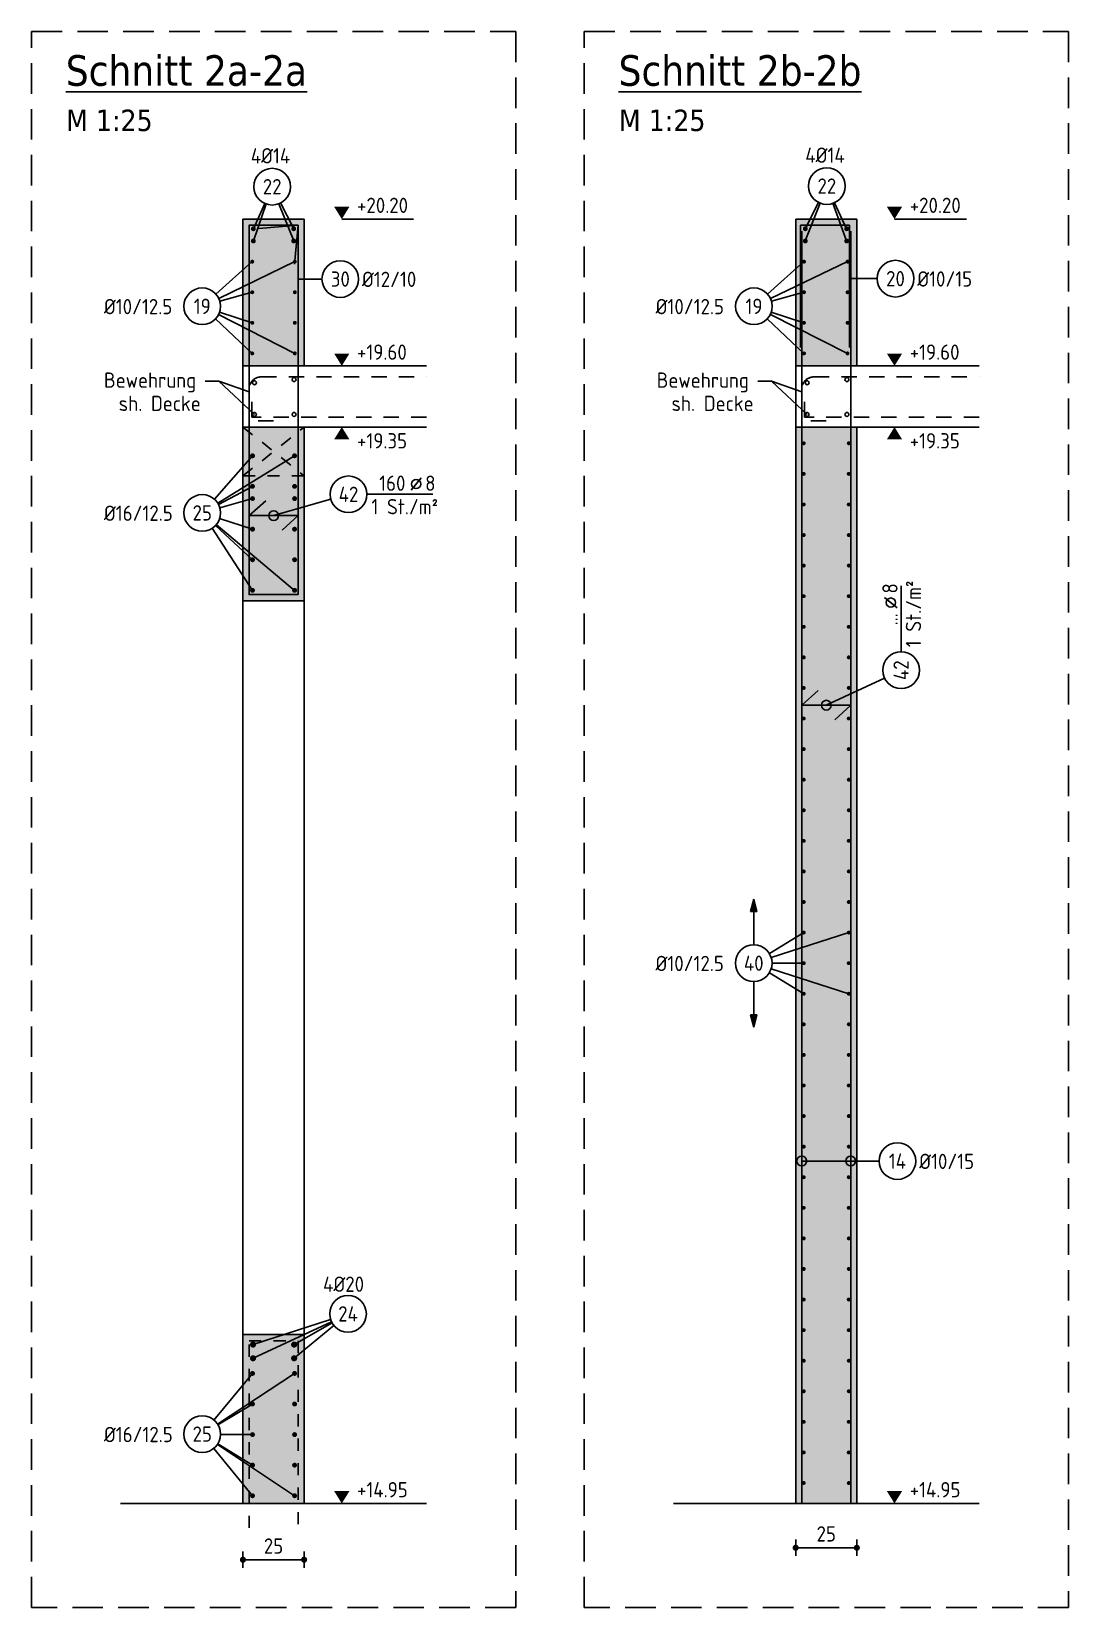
# Model space of a CAD drawing. Extents: x -10 to 76.6, y -8.8 to 49.1.
# Drawn here: x 40.35 to 48.83, y 12.23 to 25.11 of the extents above; entities that cross this region are included whole.
import ezdxf
from ezdxf.enums import TextEntityAlignment as Align

# ---------------------------------------------------------------- set-up
doc = ezdxf.new("R2010")
doc.units = 0
doc.header["$LTSCALE"] = 0.5
for name, pattern in [('AUSGEZOGEN', [1000.01, 1000, 0.01]), ('DOT', [0.175, 0.05, -0.125]), ('HIDDEN', [0.375, 0.25, -0.125]), ('HIDDEN2', [0.187, 0.125, -0.062]), ('STRICHLINIE', [0.75, 0.5, -0.25])]:
    doc.linetypes.add(name, pattern=pattern)
for name, color, linetype in [('AFU', 7, 'Continuous'), ('BETON', 7, 'Continuous'), ('DETAIL', 7, 'Continuous'), ('DRUEBER', 7, 'Continuous'), ('grau_mittel', 7, 'Continuous'), ('HILFE', 7, 'Continuous'), ('koten', 7, 'Continuous'), ('MASSE', 7, 'Continuous'), ('OBJEKT', 7, 'Continuous'), ('RND', 7, 'Continuous'), ('TEXT', 7, 'Continuous')]:
    doc.layers.add(name, color=color, linetype=linetype)
doc.styles.add('helv', font='tahoma.ttf')
doc.styles.add('txt', font='isocp.shx')
doc.linetypes.add('AFU_50K', pattern='A,0.15,["/",Standard,S=0.2,R=0,X=-0.01,Y=-0.1],0.07,["/",Standard,S=0.2,R=0,X=-0.01,Y=-0.1],0.15', length=0.37)
doc.dimstyles.new('DOT_I', dxfattribs={"dimscale": 0.5, "dimtxt": 0.25, "dimasz": 0.25, "dimexe": 0.1, "dimexo": 0.3, "dimgap": 0.1, "dimtad": 1, "dimdec": 3, "dimzin": 3, "dimtxsty": 'txt', "dimblk": 'DOT', "dimblk1": 'DOT', "dimblk2": 'DOT', "dimsah": 1, "dimcen": 0.1, "dimse1": 1, "dimse2": 1, "dimazin": 0, "dimtfac": 1, "dimtdec": 4, "dimtix": 1, "dimtmove": 2, "dimatfit": 3, "dimfxl": 0, "dimtvp": 1, "dimtolj": 1, "dimtzin": 0, "dimarcsym": 0})

# ---------------------------------------------------------------- blocks, each defined once
blk = doc.blocks.new('DOT')
at = {"layer": 'MASSE', "color": 7, "linetype": 'Continuous'}
for p, q in [((0, 0), (-1, 0)), ((0, 0.54), (0, -0.54))]:
    blk.add_line(p, q, dxfattribs=at)
at = {"layer": 'MASSE', "color": 7, "linetype": 'Continuous', "const_width": 0.2}
blk.add_lwpolyline([(-0.1, 0, 1), (0.1, 0, 1)], format="xyb", close=True, dxfattribs=at)
blk = doc.blocks.new('*D45')
at = {"layer": 'Defpoints', "color": 0, "linetype": 'AUSGEZOGEN', "transparency": 16777216}
for p in [(42.081, 12.619), (42.081, 12.619), (42.581, 12.619)]:
    blk.add_point(p, dxfattribs=at)
at = {"layer": 'MASSE', "color": 0, "linetype": 'AUSGEZOGEN', "lineweight": -2, "transparency": 16777216}
blk.add_line((42.456, 12.619), (42.206, 12.619), dxfattribs=at)
at = {"layer": 'MASSE', "color": 0, "linetype": 'AUSGEZOGEN', "lineweight": -2, "transparency": 16777216, "xscale": 0.125, "yscale": 0.125, "zscale": 0.125, "rotation": 180}
blk.add_blockref('DOT', (42.081, 12.619), dxfattribs=at)
at = {"layer": 'MASSE', "color": 0, "linetype": 'AUSGEZOGEN', "lineweight": -2, "transparency": 16777216, "xscale": 0.125, "yscale": 0.125, "zscale": 0.125}
blk.add_blockref('DOT', (42.581, 12.619), dxfattribs=at)
at = {"layer": 'MASSE', "color": 0, "linetype": 'AUSGEZOGEN', "transparency": 16777216, "insert": (42.331, 12.731), "char_height": 0.125, "attachment_point": 5, "style": 'txt'}
blk.add_mtext('\\A1;25', dxfattribs=at)
blk = doc.blocks.new('okrd_o')
at = {"layer": 'koten', "color": 7, "linetype": 'Continuous'}
blk.add_solid([(-0.125, 0.202), (0.125, 0.202), (0, 0)], dxfattribs=at)
at = {"layer": 'koten', "style": 'txt'}
blk.add_attdef('OKRD', (0.25, 0.1), '', height=0.25, dxfattribs=at)
blk = doc.blocks.new('okrd_u')
at = {"layer": 'koten', "color": 7, "linetype": 'Continuous'}
blk.add_solid([(-0.125, -0.202), (0.125, -0.202), (0, 0)], dxfattribs=at)
at = {"layer": 'koten', "style": 'txt'}
blk.add_attdef('OKRD', (0.25, -0.35), '', height=0.25, dxfattribs=at)
blk = doc.blocks.new('RND_HIN')
at = {"layer": 'RND', "color": 7, "linetype": 'Continuous'}
blk.add_circle((0, 0), 0.3, dxfattribs=at)
at = {"layer": 'RND', "color": 7, "linetype": 'Continuous', "style": 'txt'}
blk.add_attdef('POSI', text='', height=0.25, dxfattribs=at).set_placement((0, 0), align=Align.MIDDLE)
blk = doc.blocks.new('*D46')
at = {"layer": 'Defpoints', "color": 0, "linetype": 'AUSGEZOGEN', "transparency": 16777216}
for p in [(46.6, 12.717), (46.6, 12.717), (47.1, 12.717)]:
    blk.add_point(p, dxfattribs=at)
at = {"layer": 'MASSE', "color": 0, "linetype": 'AUSGEZOGEN', "lineweight": -2, "transparency": 16777216}
blk.add_line((46.975, 12.717), (46.725, 12.717), dxfattribs=at)
at = {"layer": 'MASSE', "color": 0, "linetype": 'AUSGEZOGEN', "lineweight": -2, "transparency": 16777216, "xscale": 0.125, "yscale": 0.125, "zscale": 0.125, "rotation": 180}
blk.add_blockref('DOT', (46.6, 12.717), dxfattribs=at)
at = {"layer": 'MASSE', "color": 0, "linetype": 'AUSGEZOGEN', "lineweight": -2, "transparency": 16777216, "xscale": 0.125, "yscale": 0.125, "zscale": 0.125}
blk.add_blockref('DOT', (47.1, 12.717), dxfattribs=at)
at = {"layer": 'MASSE', "color": 0, "linetype": 'AUSGEZOGEN', "transparency": 16777216, "insert": (46.85, 12.83), "char_height": 0.125, "attachment_point": 5, "style": 'txt'}
blk.add_mtext('\\A1;25', dxfattribs=at)
blk = doc.blocks.new('Pfeillinie')
at = {"layer": 'TEXT', "linetype": 'Continuous'}
blk.add_hatch(color=7, dxfattribs=at).paths.add_polyline_path([(0, 0), (-0.8, 0.2), (-0.8, 0), (-0.8, -0.2)])
at = {"layer": 'TEXT', "color": 7, "linetype": 'Continuous'}
for p, q in [((-0.8, 0), (-0.8, 0.2)), ((-0.8, 0.2), (0, 0)), ((-0.8, 0), (-0.8, -0.2)), ((-0.8, -0.2), (0, 0))]:
    blk.add_line(p, q, dxfattribs=at)
blk = doc.blocks.new('RND_LEI')
at = {"layer": 'RND', "color": 7, "linetype": 'Continuous'}
blk.add_line((1.022, 0.066), (1.19, 0.27), dxfattribs=at)
for centre, radius in [((0, 0), 0.3), ((1.106, 0.168), 0.075)]:
    blk.add_circle(centre, radius, dxfattribs=at)
at = {"layer": 'RND', "color": 7, "linetype": 'Continuous', "style": 'txt'}
blk.add_attdef('ANZ', text='', height=0.25, dxfattribs=at).set_placement((0.931, 0.057), align=Align.RIGHT)
for tag, p in [('DUM', (1.253, 0.057)), ('ABSTD', (1.674, 0.057)), ('POSTXT', (0.374, -0.327))]:
    blk.add_attdef(tag, p, '', height=0.25, dxfattribs=at)
blk.add_attdef('POSL', text='', height=0.25, dxfattribs=at).set_placement((0, 0), align=Align.MIDDLE)

msp = doc.modelspace()

# ---------------------------------------------------------------- hatches: boundary and pattern name
at = {"layer": 'grau_mittel'}
h = msp.add_hatch(color=61, dxfattribs=at)
h.paths.add_polyline_path([(42.081, 13.079), (42.581, 13.079), (42.581, 14.459), (42.081, 14.459)])
h.paths.add_polyline_path([(42.581, 21.879), (42.081, 21.879), (42.081, 20.459), (42.581, 20.459)])
h.paths.add_polyline_path([(42.581, 23.579), (42.081, 23.579), (42.081, 22.379), (42.581, 22.379)])
h = msp.add_hatch(color=61, dxfattribs=at)
h.paths.add_polyline_path([(46.6, 22.379), (47.1, 22.379), (47.1, 23.579), (46.6, 23.579)])
h.paths.add_polyline_path([(47.1, 21.879), (46.6, 21.879), (46.6, 13.079), (47.1, 13.079)])

# ---------------------------------------------------------------- linework, layer by layer
at = {"layer": 'AFU', "color": 8, "linetype": 'AFU_50K'}
for p, q in [((42.581, 22.379), (42.081, 22.379)), ((47.1, 22.379), (46.6, 22.379)), ((42.581, 21.879), (42.081, 21.879)), ((47.1, 21.879), (46.6, 21.879)), ((42.581, 13.079), (42.081, 13.079)), ((47.1, 13.079), (46.6, 13.079))]:
    msp.add_line(p, q, dxfattribs=at)
at = {"layer": 'BETON', "color": 6, "linetype": 'AUSGEZOGEN'}
for p, q in [((42.081, 23.579), (42.581, 23.579)), ((42.081, 20.459), (42.081, 23.579)), ((42.581, 23.579), (42.581, 22.379)), ((46.6, 23.579), (47.1, 23.579)), ((46.6, 13.079), (46.6, 23.579)), ((47.1, 23.579), (47.1, 22.379)), ((43.581, 22.379), (42.581, 22.379)), ((48.1, 22.379), (47.1, 22.379)), ((42.581, 20.459), (42.581, 21.879)), ((43.581, 21.879), (42.581, 21.879)), ((47.1, 13.079), (47.1, 21.879)), ((48.1, 21.879), (47.1, 21.879)), ((42.081, 20.459), (42.581, 20.459)), ((42.081, 14.459), (42.581, 14.459)), ((42.081, 13.079), (42.081, 14.459)), ((42.581, 13.079), (42.581, 14.459)), ((41.081, 13.079), (42.081, 13.079)), ((43.581, 13.079), (42.581, 13.079)), ((45.6, 13.079), (46.6, 13.079)), ((48.1, 13.079), (47.1, 13.079))]:
    msp.add_line(p, q, dxfattribs=at)
at = {"layer": 'DETAIL', "color": 102, "linetype": 'STRICHLINIE'}
for points in [[(44.311, 25.112), (44.311, 12.229), (40.352, 12.229), (40.352, 25.112)], [(48.831, 25.112), (48.831, 12.229), (44.872, 12.229), (44.872, 25.112)]]:
    msp.add_lwpolyline(points, close=True, dxfattribs=at)
at = {"layer": 'DRUEBER', "color": 7, "linetype": 'DOT'}
for p, q in [((42.581, 21.879), (42.081, 21.879)), ((42.081, 21.479), (42.581, 21.879)), ((42.081, 21.879), (42.581, 21.479)), ((42.581, 21.479), (42.081, 21.479))]:
    msp.add_line(p, q, dxfattribs=at)
at = {"layer": 'HILFE', "color": 102, "linetype": 'AUSGEZOGEN'}
for p, q in [((42.889, 23.579), (43.476, 23.579)), ((47.408, 23.579), (47.996, 23.579)), ((41.773, 22.254), (41.883, 22.254)), ((41.883, 22.254), (42.175, 21.982)), ((41.883, 22.254), (42.131, 22.168)), ((46.292, 22.254), (46.403, 22.254)), ((46.403, 22.254), (46.694, 21.982)), ((46.403, 22.254), (46.65, 22.168))]:
    msp.add_line(p, q, dxfattribs=at)
at = {"layer": 'OBJEKT', "color": 7, "linetype": 'AUSGEZOGEN'}
for p, q in [((42.081, 14.459), (42.081, 20.459)), ((42.581, 20.459), (42.581, 14.459))]:
    msp.add_line(p, q, dxfattribs=at)
at = {"layer": 'RND', "color": 102, "linetype": 'AUSGEZOGEN'}
for p, q in [((42.259, 23.707), (42.166, 23.5)), ((42.388, 23.711), (42.496, 23.5)), ((46.787, 23.715), (46.678, 23.5)), ((46.8, 23.71), (46.678, 23.4)), ((46.905, 23.708), (47.015, 23.4)), ((46.917, 23.713), (47.015, 23.5)), ((42.271, 23.703), (42.166, 23.4)), ((42.375, 23.705), (42.496, 23.4)), ((41.86, 22.966), (42.157, 23.231)), ((41.883, 22.931), (42.505, 23.231)), ((46.371, 22.966), (46.668, 23.231)), ((46.394, 22.931), (47.024, 23.231)), ((42.727, 23.089), (42.531, 23.089)), ((47.266, 23.092), (47.04, 23.092)), ((41.892, 22.907), (42.157, 22.981)), ((46.403, 22.907), (46.668, 22.981)), ((41.89, 22.819), (42.157, 22.731)), ((46.401, 22.819), (46.668, 22.731)), ((41.857, 22.764), (42.157, 22.481)), ((41.881, 22.798), (42.505, 22.481)), ((46.368, 22.764), (46.668, 22.481)), ((46.393, 22.799), (47.024, 22.481)), ((41.847, 21.29), (42.159, 21.644)), ((41.875, 21.256), (42.503, 21.644)), ((41.88, 21.247), (42.159, 21.394)), ((41.892, 21.218), (42.159, 21.294)), ((42.332, 21.155), (42.8, 21.288)), ((41.89, 21.131), (42.159, 21.044)), ((41.829, 21.051), (42.159, 20.544)), ((41.857, 21.075), (42.159, 20.794)), ((41.863, 21.081), (42.503, 20.544)), ((47.327, 19.826), (46.85, 19.605)), ((46.385, 17.574), (46.666, 17.746)), ((46.4, 17.542), (47.034, 17.746)), ((46.385, 17.417), (46.666, 17.246)), ((46.4, 17.45), (47.034, 17.246)), ((46.407, 17.496), (46.666, 17.496)), ((47.282, 15.878), (46.65, 15.878)), ((42.797, 14.583), (42.164, 14.378)), ((42.804, 14.565), (42.164, 14.266)), ((42.809, 14.555), (42.499, 14.378)), ((42.824, 14.534), (42.499, 14.266)), ((41.843, 13.761), (42.159, 14.142)), ((41.873, 13.728), (42.503, 14.142)), ((41.876, 13.723), (42.159, 13.892)), ((41.842, 13.529), (42.159, 13.142)), ((41.872, 13.562), (42.503, 13.142)), ((41.875, 13.567), (42.159, 13.392)), ((41.898, 13.644), (42.159, 13.642))]:
    msp.add_line(p, q, dxfattribs=at)
at = {"layer": 'RND', "color": 7, "linetype": 'AUSGEZOGEN'}
for p, q in [((43.094, 21.329), (43.634, 21.329)), ((47.462, 20.041), (47.462, 20.581))]:
    msp.add_line(p, q, dxfattribs=at)
at = {"layer": 'RND', "color": 1, "linetype": 'AUSGEZOGEN'}
for points in [[(42.212, 23.501), (42.531, 23.529), (42.531, 20.509), (42.131, 20.509), (42.131, 23.529), (42.531, 23.529), (42.503, 23.21)], [(47.04, 22.529), (47.04, 23.529), (46.64, 23.529), (46.64, 22.529)], [(46.65, 13.079), (46.65, 23.479)], [(47.05, 13.079), (47.05, 23.479)], [(42.267, 21.275), (42.132, 21.155), (42.532, 21.155), (42.402, 21.035)], [(46.785, 19.724), (46.65, 19.605), (47.05, 19.605), (46.92, 19.484)]]:
    msp.add_lwpolyline(points, dxfattribs=at)
at = {"layer": 'RND', "color": 7, "linetype": 'AUSGEZOGEN'}
for points, const_width in [([(42.156, 23.5, 1), (42.176, 23.5, 1)], 0.02), ([(42.506, 23.5, -1), (42.486, 23.5, -1)], 0.02), ([(46.669, 23.5, 1), (46.689, 23.5, 1)], 0.02), ([(47.027, 23.5, -1), (47.007, 23.5, -1)], 0.02), ([(42.156, 23.4, 1), (42.176, 23.4, 1)], 0.02), ([(42.506, 23.4, -1), (42.486, 23.4, -1)], 0.02), ([(46.669, 23.4, 1), (46.689, 23.4, 1)], 0.02), ([(47.027, 23.4, -1), (47.007, 23.4, -1)], 0.02), ([(42.165, 23.231, -1), (42.149, 23.231, -1)], 0.016), ([(42.497, 23.231, 1), (42.513, 23.231, 1)], 0.016), ([(46.676, 23.231, -1), (46.66, 23.231, -1)], 0.016), ([(47.016, 23.231, 1), (47.032, 23.231, 1)], 0.016), ([(42.165, 22.981, -1), (42.149, 22.981, -1)], 0.016), ([(42.497, 22.981, 1), (42.513, 22.981, 1)], 0.016), ([(46.676, 22.981, -1), (46.66, 22.981, -1)], 0.016), ([(47.016, 22.981, 1), (47.032, 22.981, 1)], 0.016), ([(42.165, 22.731, -1), (42.149, 22.731, -1)], 0.016), ([(42.497, 22.731, 1), (42.513, 22.731, 1)], 0.016), ([(46.676, 22.731, -1), (46.66, 22.731, -1)], 0.016), ([(47.016, 22.731, 1), (47.032, 22.731, 1)], 0.016), ([(42.165, 22.481, -1), (42.149, 22.481, -1)], 0.016), ([(42.497, 22.481, 1), (42.513, 22.481, 1)], 0.016), ([(46.676, 22.481, -1), (46.66, 22.481, -1)], 0.016), ([(47.016, 22.481, 1), (47.032, 22.481, 1)], 0.016), ([(42.149, 21.644, 1), (42.169, 21.644, 1)], 0.02), ([(42.513, 21.644, -1), (42.493, 21.644, -1)], 0.02), ([(46.658, 21.746, 1), (46.674, 21.746, 1)], 0.016), ([(47.026, 21.746, 1), (47.042, 21.746, 1)], 0.016), ([(42.149, 21.394, 1), (42.169, 21.394, 1)], 0.02), ([(42.513, 21.394, -1), (42.493, 21.394, -1)], 0.02), ([(46.674, 21.496, -1), (46.658, 21.496, -1)], 0.016), ([(47.026, 21.496, 1), (47.042, 21.496, 1)], 0.016), ([(42.149, 21.294, 1), (42.169, 21.294, 1)], 0.02), ([(42.513, 21.294, -1), (42.493, 21.294, -1)], 0.02), ([(46.674, 21.246, -1), (46.658, 21.246, -1)], 0.016), ([(47.026, 21.246, 1), (47.042, 21.246, 1)], 0.016), ([(42.149, 21.044, 1), (42.169, 21.044, 1)], 0.02), ([(42.513, 21.044, -1), (42.493, 21.044, -1)], 0.02), ([(46.674, 20.996, -1), (46.658, 20.996, -1)], 0.016), ([(47.026, 20.996, 1), (47.042, 20.996, 1)], 0.016), ([(42.149, 20.794, 1), (42.169, 20.794, 1)], 0.02), ([(42.513, 20.794, -1), (42.493, 20.794, -1)], 0.02), ([(46.674, 20.746, -1), (46.658, 20.746, -1)], 0.016), ([(47.026, 20.746, 1), (47.042, 20.746, 1)], 0.016), ([(42.149, 20.544, 1), (42.169, 20.544, 1)], 0.02), ([(42.513, 20.544, -1), (42.493, 20.544, -1)], 0.02), ([(46.674, 20.496, -1), (46.658, 20.496, -1)], 0.016), ([(47.026, 20.496, 1), (47.042, 20.496, 1)], 0.016), ([(46.674, 20.246, -1), (46.658, 20.246, -1)], 0.016), ([(47.026, 20.246, 1), (47.042, 20.246, 1)], 0.016), ([(46.674, 19.996, -1), (46.658, 19.996, -1)], 0.016), ([(47.026, 19.996, 1), (47.042, 19.996, 1)], 0.016), ([(46.674, 19.746, -1), (46.658, 19.746, -1)], 0.016), ([(47.026, 19.746, 1), (47.042, 19.746, 1)], 0.016), ([(46.674, 19.496, -1), (46.658, 19.496, -1)], 0.016), ([(47.026, 19.496, 1), (47.042, 19.496, 1)], 0.016), ([(46.674, 19.246, -1), (46.658, 19.246, -1)], 0.016), ([(47.026, 19.246, 1), (47.042, 19.246, 1)], 0.016), ([(46.674, 18.996, -1), (46.658, 18.996, -1)], 0.016), ([(47.026, 18.996, 1), (47.042, 18.996, 1)], 0.016), ([(46.674, 18.746, -1), (46.658, 18.746, -1)], 0.016), ([(47.026, 18.746, 1), (47.042, 18.746, 1)], 0.016), ([(46.674, 18.496, -1), (46.658, 18.496, -1)], 0.016), ([(47.026, 18.496, 1), (47.042, 18.496, 1)], 0.016), ([(46.674, 18.246, -1), (46.658, 18.246, -1)], 0.016), ([(47.026, 18.246, 1), (47.042, 18.246, 1)], 0.016), ([(46.674, 17.996, -1), (46.658, 17.996, -1)], 0.016), ([(47.026, 17.996, 1), (47.042, 17.996, 1)], 0.016), ([(46.674, 17.746, -1), (46.658, 17.746, -1)], 0.016), ([(47.026, 17.746, 1), (47.042, 17.746, 1)], 0.016), ([(46.674, 17.496, -1), (46.658, 17.496, -1)], 0.016), ([(47.026, 17.496, 1), (47.042, 17.496, 1)], 0.016), ([(46.674, 17.246, -1), (46.658, 17.246, -1)], 0.016), ([(47.026, 17.246, 1), (47.042, 17.246, 1)], 0.016), ([(46.674, 16.996, -1), (46.658, 16.996, -1)], 0.016), ([(47.026, 16.996, 1), (47.042, 16.996, 1)], 0.016), ([(46.674, 16.746, -1), (46.658, 16.746, -1)], 0.016), ([(47.026, 16.746, 1), (47.042, 16.746, 1)], 0.016), ([(46.674, 16.496, -1), (46.658, 16.496, -1)], 0.016), ([(47.026, 16.496, 1), (47.042, 16.496, 1)], 0.016), ([(46.674, 16.246, -1), (46.658, 16.246, -1)], 0.016), ([(47.026, 16.246, 1), (47.042, 16.246, 1)], 0.016), ([(46.674, 15.996, -1), (46.658, 15.996, -1)], 0.016), ([(47.026, 15.996, 1), (47.042, 15.996, 1)], 0.016), ([(46.674, 15.746, -1), (46.658, 15.746, -1)], 0.016), ([(47.026, 15.746, 1), (47.042, 15.746, 1)], 0.016), ([(46.674, 15.496, -1), (46.658, 15.496, -1)], 0.016), ([(47.026, 15.496, 1), (47.042, 15.496, 1)], 0.016), ([(46.674, 15.246, -1), (46.658, 15.246, -1)], 0.016), ([(47.026, 15.246, 1), (47.042, 15.246, 1)], 0.016), ([(46.674, 14.996, -1), (46.658, 14.996, -1)], 0.016), ([(47.026, 14.996, 1), (47.042, 14.996, 1)], 0.016), ([(46.674, 14.746, -1), (46.658, 14.746, -1)], 0.016), ([(47.026, 14.746, 1), (47.042, 14.746, 1)], 0.016), ([(46.674, 14.496, -1), (46.658, 14.496, -1)], 0.016), ([(47.026, 14.496, 1), (47.042, 14.496, 1)], 0.016), ([(42.151, 14.378, 1), (42.176, 14.378, 1)], 0.025), ([(42.487, 14.378, 1), (42.512, 14.378, 1)], 0.025), ([(42.151, 14.266, 1), (42.176, 14.266, 1)], 0.025), ([(42.487, 14.266, 1), (42.512, 14.266, 1)], 0.025), ([(46.674, 14.246, -1), (46.658, 14.246, -1)], 0.016), ([(47.026, 14.246, 1), (47.042, 14.246, 1)], 0.016), ([(42.149, 14.142, 1), (42.169, 14.142, 1)], 0.02), ([(42.513, 14.142, -1), (42.493, 14.142, -1)], 0.02), ([(46.674, 13.996, -1), (46.658, 13.996, -1)], 0.016), ([(47.026, 13.996, 1), (47.042, 13.996, 1)], 0.016), ([(42.149, 13.892, 1), (42.169, 13.892, 1)], 0.02), ([(42.513, 13.892, -1), (42.493, 13.892, -1)], 0.02), ([(42.149, 13.642, 1), (42.169, 13.642, 1)], 0.02), ([(42.513, 13.642, -1), (42.493, 13.642, -1)], 0.02), ([(46.674, 13.746, -1), (46.658, 13.746, -1)], 0.016), ([(47.026, 13.746, 1), (47.042, 13.746, 1)], 0.016), ([(42.149, 13.392, 1), (42.169, 13.392, 1)], 0.02), ([(42.513, 13.392, -1), (42.493, 13.392, -1)], 0.02), ([(46.674, 13.496, -1), (46.658, 13.496, -1)], 0.016), ([(47.026, 13.496, 1), (47.042, 13.496, 1)], 0.016), ([(42.149, 13.142, 1), (42.169, 13.142, 1)], 0.02), ([(42.513, 13.142, -1), (42.493, 13.142, -1)], 0.02), ([(46.674, 13.246, -1), (46.658, 13.246, -1)], 0.016), ([(47.026, 13.246, 1), (47.042, 13.246, 1)], 0.016)]:
    msp.add_lwpolyline(points, format="xyb", close=True, dxfattribs=dict(at, const_width=const_width))
at = {"layer": 'RND', "color": 7, "linetype": 'HIDDEN'}
for points in [[(42.331, 21.929), (42.131, 21.929), (42.131, 22.189, -0.414214), (42.231, 22.289), (43.581, 22.289)], [(46.85, 21.929), (46.65, 21.929), (46.65, 22.189, -0.414214), (46.75, 22.289), (48.1, 22.289)]]:
    msp.add_lwpolyline(points, format="xyb", dxfattribs=at)
for points in [[(43.581, 21.959), (42.154, 21.959), (42.154, 22.159)], [(48.1, 21.959), (46.673, 21.959), (46.673, 22.159)]]:
    msp.add_lwpolyline(points, dxfattribs=at)
at = {"layer": 'RND', "color": 102, "linetype": 'AUSGEZOGEN'}
for points in [[(46.257, 18.018), (46.257, 17.646)], [(46.257, 16.973), (46.257, 17.346)]]:
    msp.add_lwpolyline(points, dxfattribs=at)
at = {"layer": 'RND', "color": 1, "linetype": 'HIDDEN2'}
msp.add_lwpolyline([(42.131, 12.879), (42.131, 14.409), (42.531, 14.409), (42.531, 12.879)], dxfattribs=at)
at = {"layer": 'RND', "color": 7, "linetype": 'AUSGEZOGEN'}
for centre, radius in [((42.175, 22.241), 0.016), ((42.499, 22.267), 0.016), ((46.694, 22.241), 0.016), ((47.019, 22.267), 0.016), ((42.175, 21.982), 0.016), ((42.499, 21.982), 0.016), ((46.694, 21.982), 0.016), ((47.019, 21.982), 0.016), ((42.332, 21.155), 0.04), ((46.85, 19.605), 0.04), ((46.65, 15.878), 0.04), ((47.05, 15.878), 0.04)]:
    msp.add_circle(centre, radius, dxfattribs=at)

# ---------------------------------------------------------------- block references
at = {"layer": 'koten', "color": 7, "linetype": 'AUSGEZOGEN', "xscale": 0.5, "yscale": 0.5, "zscale": 0.5}
for name, p, values in [('okrd_o', (42.889, 23.579), {'OKRD': '+20.20'}), ('okrd_o', (47.408, 23.579), {'OKRD': '+20.20'}), ('okrd_o', (42.889, 22.379), {'OKRD': '+19.60'}), ('okrd_o', (47.408, 22.379), {'OKRD': '+19.60'}), ('okrd_u', (42.889, 21.879), {'OKRD': '+19.35'}), ('okrd_u', (47.408, 21.879), {'OKRD': '+19.35'}), ('okrd_o', (42.889, 13.079), {'OKRD': '+14.95'}), ('okrd_o', (47.408, 13.079), {'OKRD': '+14.95'})]:
    msp.add_blockref(name, p, dxfattribs=at).add_auto_attribs(values)
at = {"layer": 'RND', "color": 7, "linetype": 'AUSGEZOGEN', "xscale": 0.5, "yscale": 0.5, "zscale": 0.5}
for name, p, values in [('RND_HIN', (42.32, 23.844), {'POSI': '22'}), ('RND_HIN', (46.855, 23.849), {'POSI': '22'}), ('RND_HIN', (42.877, 23.089), {'POSI': '30'}), ('RND_HIN', (47.416, 23.092), {'POSI': '20'}), ('RND_HIN', (41.748, 22.866), {'POSI': '19'}), ('RND_HIN', (46.259, 22.866), {'POSI': '19'}), ('RND_LEI', (42.944, 21.329), {'POSL': '42', 'DUM': '8', 'ANZ': '160', 'POSTXT': '1 St./m²'}), ('RND_HIN', (41.748, 21.177), {'POSI': '25'}), ('RND_HIN', (46.257, 17.496), {'POSI': '40'}), ('RND_HIN', (47.432, 15.878), {'POSI': '14'}), ('RND_HIN', (42.94, 14.629), {'POSI': '24'}), ('RND_HIN', (41.748, 13.646), {'POSI': '25'})]:
    msp.add_blockref(name, p, dxfattribs=at).add_auto_attribs(values)
at = {"layer": 'RND', "color": 7, "linetype": 'AUSGEZOGEN', "xscale": 0.5, "yscale": 0.5, "zscale": 0.5, "rotation": 90}
msp.add_blockref('RND_LEI', (47.462, 19.891), dxfattribs=at).add_auto_attribs({'POSL': '42', 'DUM': '8', 'ANZ': '...', 'POSTXT': '1 St./m²'})
at = {"layer": 'RND', "color": 102, "linetype": 'AUSGEZOGEN', "yscale": 0.125, "zscale": 0.125}
for p, xscale, rotation in [((46.257, 18.018), 0.125, 90.00000000000001), ((46.257, 16.973), -0.125, 90)]:
    msp.add_blockref('Pfeillinie', p, dxfattribs=dict(at, xscale=xscale, rotation=rotation))

# ---------------------------------------------------------------- texts
at = {"layer": 'TEXT', "color": 6, "linetype": 'AUSGEZOGEN', "style": 'helv'}
for s, p in [('%%USchnitt 2a-2a', (40.632, 24.669)), ('%%USchnitt 2b-2b', (45.152, 24.669))]:
    msp.add_text(s, height=0.25, dxfattribs=at).set_placement(p)
at = {"layer": 'TEXT', "color": 1, "linetype": 'AUSGEZOGEN', "style": 'helv'}
for p in [(40.635, 24.299), (45.155, 24.299)]:
    msp.add_text('M 1:25', height=0.175, dxfattribs=at).set_placement(p)
at = {"layer": 'TEXT', "color": 7, "linetype": 'AUSGEZOGEN', "style": 'txt'}
for s, p in [('4%%C14', (42.145, 24.034)), ('4%%C14', (46.679, 24.039)), ('%%C12/10', (43.054, 23.024)), ('%%C10/15', (47.594, 23.027)), ('%%C10/12.5', (40.944, 22.801)), ('%%C10/12.5', (45.455, 22.801)), ('Bewehrung', (40.945, 22.2)), ('Bewehrung', (45.464, 22.2)), ('sh. Decke', (41.065, 22.01)), ('sh. Decke', (45.585, 22.01)), ('%%C16/12.5', (40.944, 21.112)), ('%%C10/12.5', (45.454, 17.431)), ('%%C10/15', (47.61, 15.813)), ('4%%C20', (42.736, 14.809)), ('%%C16/12.5', (40.944, 13.58))]:
    msp.add_text(s, height=0.125, dxfattribs=at).set_placement(p)

# ---------------------------------------------------------------- dimensions: what is measured, and where the dimension line sits
at = {"layer": 'MASSE', "color": 7, "linetype": 'AUSGEZOGEN'}
for base, p1, p2, picture, middle in [((46.6, 12.717), (47.1, 12.717), (46.6, 12.717), '*D46', (46.85, 12.83)), ((42.081, 12.619), (42.581, 12.619), (42.081, 12.619), '*D45', (42.331, 12.731))]:
    dim = msp.add_linear_dim(base=base, p1=p1, p2=p2, dimstyle='DOT_I', override={"dimdec": 0, "dimlfac": 50}, dxfattribs=at)
    dim.commit()
    dim.dimension.update_dxf_attribs({"geometry": picture, "text_midpoint": middle})

doc.saveas('drawing.dxf')
